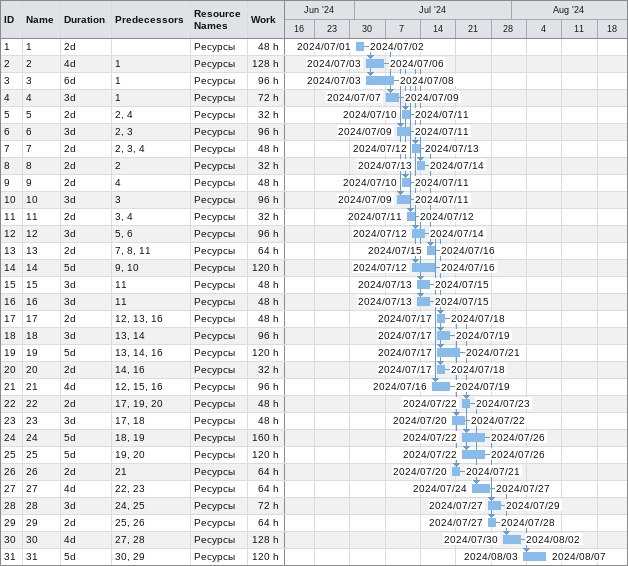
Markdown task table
| ID | Task | Duration | Start | Finish | Predecessors | Resources | Work (h) |
|---|---|---|---|---|---|---|---|
| 1 | 1 | 2d | 2024-07-01 | 2024-07-02 |  | Ресурсы | 48 |
| 2 | 2 | 4d | 2024-07-03 | 2024-07-06 | 1 | Ресурсы | 128 |
| 3 | 3 | 6d | 2024-07-03 | 2024-07-08 | 1 | Ресурсы | 96 |
| 4 | 4 | 3d | 2024-07-07 | 2024-07-09 | 1 | Ресурсы | 72 |
| 5 | 5 | 2d | 2024-07-10 | 2024-07-11 | 2, 4 | Ресурсы | 32 |
| 6 | 6 | 3d | 2024-07-09 | 2024-07-11 | 2, 3 | Ресурсы | 96 |
| 7 | 7 | 2d | 2024-07-12 | 2024-07-13 | 2, 3, 4 | Ресурсы | 48 |
| 8 | 8 | 2d | 2024-07-13 | 2024-07-14 | 2 | Ресурсы | 32 |
| 9 | 9 | 2d | 2024-07-10 | 2024-07-11 | 4 | Ресурсы | 48 |
| 10 | 10 | 3d | 2024-07-09 | 2024-07-11 | 3 | Ресурсы | 96 |
| 11 | 11 | 2d | 2024-07-11 | 2024-07-12 | 3, 4 | Ресурсы | 32 |
| 12 | 12 | 3d | 2024-07-12 | 2024-07-14 | 5, 6 | Ресурсы | 96 |
| 13 | 13 | 2d | 2024-07-15 | 2024-07-16 | 7, 8, 11 | Ресурсы | 64 |
| 14 | 14 | 5d | 2024-07-12 | 2024-07-16 | 9, 10 | Ресурсы | 120 |
| 15 | 15 | 3d | 2024-07-13 | 2024-07-15 | 11 | Ресурсы | 48 |
| 16 | 16 | 3d | 2024-07-13 | 2024-07-15 | 11 | Ресурсы | 48 |
| 17 | 17 | 2d | 2024-07-17 | 2024-07-18 | 12, 13, 16 | Ресурсы | 48 |
| 18 | 18 | 3d | 2024-07-17 | 2024-07-19 | 13, 14 | Ресурсы | 96 |
| 19 | 19 | 5d | 2024-07-17 | 2024-07-21 | 13, 14, 16 | Ресурсы | 120 |
| 20 | 20 | 2d | 2024-07-17 | 2024-07-18 | 14, 16 | Ресурсы | 32 |
| 21 | 21 | 4d | 2024-07-16 | 2024-07-19 | 12, 15, 16 | Ресурсы | 96 |
| 22 | 22 | 2d | 2024-07-22 | 2024-07-23 | 17, 19, 20 | Ресурсы | 48 |
| 23 | 23 | 3d | 2024-07-20 | 2024-07-22 | 17, 18 | Ресурсы | 48 |
| 24 | 24 | 5d | 2024-07-22 | 2024-07-26 | 18, 19 | Ресурсы | 160 |
| 25 | 25 | 5d | 2024-07-22 | 2024-07-26 | 19, 20 | Ресурсы | 120 |
| 26 | 26 | 2d | 2024-07-20 | 2024-07-21 | 21 | Ресурсы | 64 |
| 27 | 27 | 4d | 2024-07-24 | 2024-07-27 | 22, 23 | Ресурсы | 64 |
| 28 | 28 | 3d | 2024-07-27 | 2024-07-29 | 24, 25 | Ресурсы | 72 |
| 29 | 29 | 2d | 2024-07-27 | 2024-07-28 | 25, 26 | Ресурсы | 64 |
| 30 | 30 | 4d | 2024-07-30 | 2024-08-02 | 27, 28 | Ресурсы | 128 |
| 31 | 31 | 5d | 2024-08-03 | 2024-08-07 | 30, 29 | Ресурсы | 120 |
